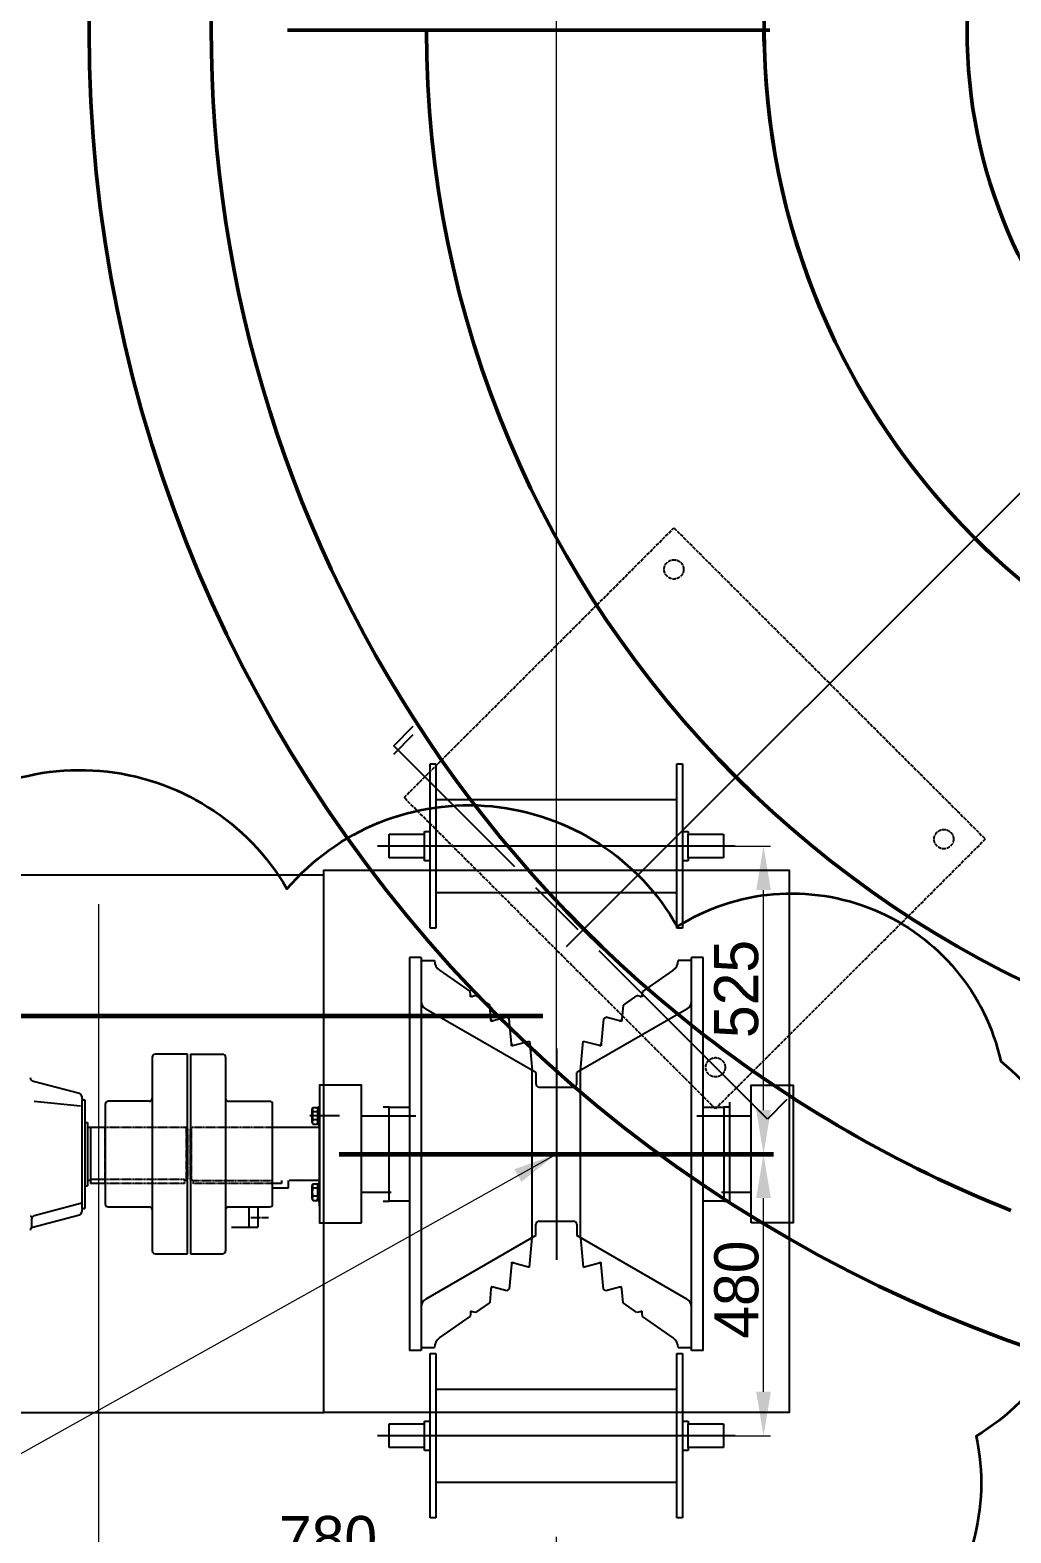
# Model space of a CAD drawing. Header units: millimetres. Extents: x 39335 to 110675, y -13954 to 36506.
# Drawn here: x 50128 to 51798, y 6762 to 9324 of the extents above; entities that cross this region are included whole.
import ezdxf

# ---------------------------------------------------------------- set-up
doc = ezdxf.new("R2010")
doc.units = ezdxf.units.MM
for name, pattern in [('AM_ISO02W050', [7.5, 6, -1.5]), ('AM_ISO08W050', [18, 12, -1.5, 3, -1.5]), ('DASHDOT', [1.2, 1, -0.095, 0.01, -0.095]), ('DASHED', [0.75, 0.5, -0.25])]:
    doc.linetypes.add(name, pattern=pattern)
for name, color, linetype in [('101', 7, 'Continuous'), ('102', 7, 'Continuous'), ('23', 7, 'Continuous'), ('93', 7, 'Continuous')]:
    doc.layers.add(name, color=color, linetype=linetype)
for name, color, linetype, lineweight in [('AM_0', 7, 'Continuous', 50), ('AM_3', 6, 'AM_ISO02W050', 25), ('AM_7', 4, 'AM_ISO08W050', 25), ('CAXA4', 3, 'Continuous', 25), ('net chinh', 1, 'Continuous', 60), ('Object_Lines', 5, 'Continuous', 20), ('PIPING', 6, 'Continuous', 35), ('RED', 1, 'Continuous', 9)]:
    doc.layers.add(name, color=color, linetype=linetype, lineweight=lineweight)
doc.styles.add('\\M+5B1EA\\M+5D7BC', font='', dxfattribs={"width": 0.667})
doc.styles.add('ta', font='romai___.ttf')
doc.styles.get('\\M+5B1EA\\M+5D7BC').set_extended_font_data('FangSong_GB2312')
doc.dimstyles.new('\\M+5B1EA\\M+5D7BC', dxfattribs={"dimscale": 35, "dimtxt": 3.5, "dimasz": 4, "dimexe": 2, "dimexo": 0, "dimtad": 1, "dimdec": 1, "dimdsep": 46, "dimtxsty": '\\M+5B1EA\\M+5D7BC', "dimcen": 0, "dimdle": 6, "dimazin": 2, "dimtfac": 1, "dimtdec": 1, "dimtmove": 0, "dimatfit": 3, "dimfxl": 0, "dimtolj": 1, "dimtzin": 0, "dimarcsym": 0})
doc.dimstyles.new('TCVN', dxfattribs={"dimscale": 30, "dimtxt": 2.5, "dimasz": 2.5, "dimexe": 0.4, "dimexo": 0.3, "dimgap": 0.25, "dimtad": 1, "dimdec": 1, "dimzin": 12, "dimtxsty": 'ta', "dimcen": 8, "dimclrd": 256, "dimclre": 256, "dimclrt": 7, "dimadec": 0, "dimazin": 3, "dimtfac": 1, "dimtdec": 1, "dimtmove": 0, "dimatfit": 2, "dimfxl": 0, "dimtolj": 1, "dimtzin": 0, "dimlwd": -1, "dimarcsym": 0})

# ---------------------------------------------------------------- blocks, each defined once
blk = doc.blocks.new('*D202')
at = {"layer": 'DEFPOINTS', "color": 0, "transparency": 16777216}
for p in [(3743212.6, -144297.8), (3743447.5, -144297.8), (3743447.5, -144822.8)]:
    blk.add_point(p, dxfattribs=at)
at = {"layer": 'Object_Lines', "lineweight": -2, "transparency": 16777216}
for p, q in [((3743221.6, -144297.8), (3743459.5, -144297.8)), ((3743438.5, -144822.8), (3743435.5, -144822.8))]:
    blk.add_line(p, q, dxfattribs=at)
at = {"layer": 'Object_Lines', "transparency": 16777216}
blk.add_line((3743447.5, -144747.8), (3743447.5, -144372.8), dxfattribs=at)
for points in [[(3743435, -144372.8), (3743460, -144372.8), (3743447.5, -144297.8)], [(3743435, -144747.8), (3743460, -144747.8), (3743447.5, -144822.8)]]:
    blk.add_solid(points, dxfattribs=at)
at = {"layer": 'Object_Lines', "color": 7, "transparency": 16777216, "insert": (3743401.4, -144541.4), "char_height": 75, "attachment_point": 5, "rotation": 90, "style": 'ta'}
blk.add_mtext('\\A1;525', dxfattribs=at)
blk = doc.blocks.new('*D203')
at = {"layer": 'DEFPOINTS', "color": 0, "transparency": 16777216}
for p in [(3743447.5, -144822.8), (3743447.5, -144822.8), (3743207.5, -145302.8)]:
    blk.add_point(p, dxfattribs=at)
at = {"layer": 'Object_Lines', "lineweight": -2, "transparency": 16777216}
for p, q in [((3743438.5, -144822.8), (3743435.5, -144822.8)), ((3743216.5, -145302.8), (3743459.5, -145302.8))]:
    blk.add_line(p, q, dxfattribs=at)
at = {"layer": 'Object_Lines', "transparency": 16777216}
blk.add_line((3743447.5, -145227.8), (3743447.5, -144897.8), dxfattribs=at)
for points in [[(3743435, -144897.8), (3743460, -144897.8), (3743447.5, -144822.8)], [(3743435, -145227.8), (3743460, -145227.8), (3743447.5, -145302.8)]]:
    blk.add_solid(points, dxfattribs=at)
at = {"layer": 'Object_Lines', "color": 7, "transparency": 16777216, "insert": (3743401.7, -145053.8), "char_height": 75, "attachment_point": 5, "rotation": 90, "style": 'ta'}
blk.add_mtext('\\A1;480', dxfattribs=at)
blk = doc.blocks.new('*D201')
at = {"layer": 'DEFPOINTS', "color": 0, "transparency": 16777216}
for p in [(3742314.6, -144388.1), (3743094.6, -145466.1), (3742314.6, -145523.6)]:
    blk.add_point(p, dxfattribs=at)
at = {"layer": 'Object_Lines', "lineweight": -2, "transparency": 16777216}
for p, q in [((3742314.6, -144397.1), (3742314.6, -145535.6)), ((3743094.6, -145475.1), (3743094.6, -145535.6))]:
    blk.add_line(p, q, dxfattribs=at)
at = {"layer": 'Object_Lines', "transparency": 16777216}
blk.add_line((3743019.6, -145523.6), (3742389.6, -145523.6), dxfattribs=at)
for points in [[(3742389.6, -145511.1), (3742389.6, -145536.1), (3742314.6, -145523.6)], [(3743019.6, -145511.1), (3743019.6, -145536.1), (3743094.6, -145523.6)]]:
    blk.add_solid(points, dxfattribs=at)
at = {"layer": 'Object_Lines', "color": 7, "transparency": 16777216, "insert": (3742705.8, -145477.6), "char_height": 75, "attachment_point": 5, "style": 'ta'}
blk.add_mtext('\\A1;780', dxfattribs=at)
blk = doc.blocks.new('*U216')
at = {"layer": 'AM_3'}
blk.add_line((265.2, 265.2), (-265.2, -265.2), dxfattribs=at)
blk = doc.blocks.new('*U217')
at = {"layer": 'AM_0', "color": 0, "linetype": 'ByBlock', "lineweight": -2, "transparency": 16777216, "rotation": 90.00000000000001}
blk.add_blockref('*U216', (-3870.2, 2303.9), dxfattribs=at)
blk = doc.blocks.new('*U218')
at = {"layer": 'AM_3'}
for p, q in [((-495, -35.4), (35.4, 495)), ((35.4, 495), (495, 35.4)), ((-35.4, -495), (-495, -35.4))]:
    blk.add_line(p, q, dxfattribs=at)
for centre in [(424.3, 35.4), (-424.3, -35.4), (-35.4, -424.3)]:
    blk.add_circle(centre, 16.5, dxfattribs=at)
blk = doc.blocks.new('*U219')
at = {"layer": 'AM_0', "color": 0, "linetype": 'ByBlock', "lineweight": -2, "transparency": 16777216, "rotation": 89.99999999999999}
blk.add_blockref('*U218', (-4100.1, 2074.1), dxfattribs=at)
blk = doc.blocks.new('qwrgfqwefqwe')
at = {"layer": 'AM_0'}
blk.add_line((3794707.23, -147000.77), (3795528.41, -147000.77), dxfattribs=at)
for radius, start, end in [(2375, 90, 270), (2167, 90, 231.8058), (1225, 90, 180), (1225, 90, 180), (879.76, 0, 359.9997), (1800.52, 180, 270), (1800.52, 180, 270), (1225, 180, 270), (1225, 181.42899, 270), (2167, 231.8058, 248.1942)]:
    blk.add_arc((3796744.23, -147000.77), radius, start, end, dxfattribs=at)
blk.add_open_spline([(3795518.18, -147000.77), (3795518.18, -147007.83), (3795518.41, -147014.98), (3795519.08, -147025.2), (3795519.32, -147028.26), (3795519.61, -147031.32)], degree=3, knots=[16.9536437, 16.9536437, 16.9536437, 16.9536437, 19.0728491, 19.0728491, 19.9800615, 19.9800615, 19.9800615, 19.9800615], dxfattribs=at)
at = {"layer": 'AM_7', "linetype": 'Continuous'}
blk.add_line((3795182.12, -148562.88), (3798386.87, -145358.13), dxfattribs=at)
at = {"layer": 'AM_7', "ltscale": 33.781765}
for p, q in [((3794888.08, -148220.53), (3794921.35, -148187.25)), ((3795524.47, -148856.93), (3794888.08, -148220.53)), ((3795557.75, -148823.65), (3795524.47, -148856.93))]:
    blk.add_line(p, q, dxfattribs=at)
at = {"layer": 'AM_0'}
for name in ['*U219', '*U217']:
    blk.add_blockref(name, (3799500.79, -150418.4), dxfattribs=at)
blk = doc.blocks.new('*D297')
at = {"layer": 'DEFPOINTS', "color": 0, "transparency": 16777216}
for p in [(49901.7, 9323.9), (45092.6, 2806.3), (51755.4, 2806.3)]:
    blk.add_point(p, dxfattribs=at)
at = {"layer": 'RED', "color": 0, "linetype": 'ByBlock', "lineweight": -2, "transparency": 16777216}
for p, q in [((49901.7, 9323.9), (45022.6, 9323.9)), ((45092.6, 9183.9), (45092.6, 2946.3)), ((51755.4, 2806.3), (45022.6, 2806.3))]:
    blk.add_line(p, q, dxfattribs=at)
at = {"layer": 'RED', "color": 0, "transparency": 16777216}
for points in [[(45069.3, 9183.9), (45116, 9183.9), (45092.6, 9323.9)], [(45069.3, 2946.3), (45116, 2946.3), (45092.6, 2806.3)]]:
    blk.add_solid(points, dxfattribs=at)
at = {"layer": 'RED', "color": 0, "transparency": 16777216, "insert": (44860.7, 5483.5), "char_height": 420, "attachment_point": 5, "rotation": 90, "style": '\\M+5B1EA\\M+5D7BC'}
blk.add_mtext('\\A1;6518', dxfattribs=at)
blk = doc.blocks.new('qfwqef')
at = {"layer": '101', "color": 5, "linetype": 'DASHED'}
blk.add_line((3742326.08, -144872.75), (3742326.08, -144777.75), dxfattribs=at)
at = {"layer": '102', "color": 4}
for p, q in [((3742844.63, -144487.75), (3742844.63, -145157.75)), ((3742864.63, -144487.75), (3742844.63, -144487.75)), ((3742864.63, -144487.75), (3742864.63, -145157.75)), ((3743324.63, -145157.75), (3743324.63, -144487.75)), ((3743344.63, -144487.75), (3743324.63, -144487.75)), ((3743344.63, -145157.75), (3743344.63, -144487.75)), ((3742864.63, -144492.75), (3742887.13, -144492.75)), ((3742895.67, -144509.44), (3742947.7, -144545.78)), ((3743293.58, -144509.44), (3743241.55, -144545.78)), ((3743324.63, -144492.75), (3743302.13, -144492.75)), ((3742948.19, -144551.31), (3742947.7, -144545.78)), ((3742948.5, -144554.87), (3742948.19, -144551.31)), ((3742951.95, -144553.94), (3742948.5, -144554.87)), ((3742957.32, -144552.5), (3742951.95, -144553.94)), ((3742957.32, -144552.5), (3742981.1, -144569.11)), ((3743231.93, -144552.5), (3743208.16, -144569.11)), ((3743237.3, -144553.94), (3743231.93, -144552.5)), ((3743240.76, -144554.87), (3743237.3, -144553.94)), ((3743241.07, -144551.31), (3743240.76, -144554.87)), ((3743241.55, -144545.78), (3743241.07, -144551.31)), ((3743059.63, -144683.79), (3742872.13, -144575.54)), ((3743059.63, -144683.79), (3742872.13, -144575.54)), ((3742983.19, -144593.02), (3742981.1, -144569.11)), ((3743010.19, -144589.43), (3742986.95, -144595.66)), ((3743010.19, -144589.43), (3743014.49, -144592.44)), ((3743317.13, -144575.54), (3743129.63, -144683.79)), ((3743317.13, -144575.54), (3743129.63, -144683.79)), ((3743179.06, -144589.43), (3743174.76, -144592.44)), ((3743202.3, -144595.66), (3743179.06, -144589.43)), ((3743208.16, -144569.11), (3743206.06, -144593.02)), ((3742983.5, -144596.59), (3742983.19, -144593.02)), ((3742986.95, -144595.66), (3742983.5, -144596.59)), ((3743018.19, -144634.69), (3743014.49, -144592.44)), ((3743174.76, -144592.44), (3743171.06, -144634.69)), ((3743205.75, -144596.59), (3743202.3, -144595.66)), ((3743206.06, -144593.02), (3743205.75, -144596.59)), ((3743018.5, -144638.26), (3743018.19, -144634.69)), ((3743018.5, -144638.26), (3743021.95, -144637.33)), ((3743021.95, -144637.33), (3743049.11, -144630.05)), ((3743049.11, -144630.05), (3743053.5, -144680.25)), ((3743135.75, -144680.25), (3743140.14, -144630.05)), ((3743140.14, -144630.05), (3743167.3, -144637.33)), ((3743167.3, -144637.33), (3743170.75, -144638.26)), ((3743171.06, -144634.69), (3743170.75, -144638.26)), ((3742406.33, -144657.75), (3742406.33, -144987.75)), ((3742466.33, -144652.75), (3742411.33, -144652.75)), ((3742466.33, -144992.75), (3742466.33, -144652.75)), ((3742471.33, -144652.75), (3742526.33, -144652.75)), ((3742471.33, -144652.75), (3742471.33, -144992.75)), ((3742531.33, -144657.75), (3742531.33, -144987.75)), ((3743053.5, -144965.25), (3743053.5, -144680.25)), ((3743059.63, -144683.79), (3743059.63, -144702.47)), ((3743129.63, -144702.47), (3743129.63, -144683.79)), ((3743135.75, -144965.25), (3743135.75, -144680.25)), ((3742204.33, -144698.28), (3742282.26, -144719.16)), ((3743065.63, -144708.47), (3743123.63, -144708.47)), ((3742205.13, -144732.55), (3742284.33, -144740.75)), ((3742286.33, -144724.47), (3742286.33, -144727.25)), ((3742286.33, -144730.25), (3742286.33, -144915.25)), ((3742289.33, -144730.25), (3742291.33, -144730.25)), ((3742291.33, -144730.25), (3742291.33, -144768.75)), ((3742326.33, -144737.75), (3742326.33, -144907.75)), ((3742401.33, -144732.75), (3742331.33, -144732.75)), ((3742536.33, -144732.75), (3742606.33, -144732.75)), ((3742611.33, -144907.75), (3742611.33, -144737.75)), ((3742680.1, -144743.9), (3742678.33, -144746.95)), ((3742687.93, -144743.9), (3742680.1, -144743.9)), ((3742687.93, -144745.75), (3742687.93, -144743.9)), ((3742689.23, -144742.75), (3742688.33, -144743.65)), ((3742688.33, -144743.65), (3742688.33, -144771.85)), ((3742689.23, -144742.75), (3742689.23, -144772.75)), ((3742691.33, -144742.75), (3742689.23, -144742.75)), ((3742691.33, -144910.98), (3742691.33, -144742.75)), ((3742809.63, -144742.75), (3742799.63, -144742.75)), ((3742809.63, -144902.75), (3742809.63, -144742.75)), ((3742809.63, -144742.75), (3742844.63, -144742.75)), ((3742809.63, -144902.75), (3742809.63, -144742.75)), ((3743344.63, -144742.75), (3743379.63, -144742.75)), ((3743389.63, -144742.75), (3743379.63, -144742.75)), ((3743379.63, -144742.75), (3743379.63, -144902.75)), ((3743379.63, -144742.75), (3743379.63, -144902.75)), ((3743389.63, -144734.53), (3743389.63, -144742.75)), ((3743389.63, -144742.75), (3743389.63, -144902.75)), ((3742291.33, -144768.75), (3742296.33, -144768.75)), ((3742291.33, -144768.75), (3742291.33, -144876.75)), ((3742296.33, -144768.75), (3742296.33, -144822.75)), ((3742678.33, -144746.95), (3742678.33, -144768.55)), ((3742678.33, -144768.55), (3742680.1, -144771.61)), ((3742687.93, -144750.83), (3742680.1, -144750.83)), ((3742687.93, -144764.68), (3742680.1, -144764.68)), ((3742687.93, -144745.75), (3742687.93, -144769.75)), ((3742688.33, -144745.75), (3742687.93, -144745.75)), ((3742687.93, -144771.61), (3742687.93, -144769.75)), ((3742687.93, -144769.75), (3742688.33, -144769.75)), ((3742688.33, -144769.75), (3742688.33, -144745.75)), ((3742688.33, -144769.75), (3742688.33, -144745.75)), ((3742326.08, -144777.75), (3742296.33, -144777.75)), ((3742301.33, -144777.75), (3742301.33, -144865.98)), ((3742691.33, -144777.75), (3742611.33, -144777.75)), ((3742680.1, -144771.61), (3742687.93, -144771.61)), ((3742688.33, -144771.85), (3742689.23, -144772.75)), ((3742689.23, -144772.75), (3742691.33, -144772.75)), ((3742296.33, -144822.75), (3742296.33, -144876.75)), ((3742301.33, -144867.75), (3742296.33, -144867.75)), ((3742326.33, -144865.98), (3742301.33, -144865.98)), ((3742301.33, -144865.98), (3742301.33, -144867.75)), ((3742301.33, -144867.75), (3742301.33, -144872.75)), ((3742626.33, -144867.75), (3742626.33, -144872.75)), ((3742638.33, -144880.26), (3742638.33, -144867.75)), ((3742691.33, -144867.75), (3742639.84, -144867.75)), ((3742291.33, -144876.75), (3742291.33, -144915.25)), ((3742291.33, -144876.75), (3742296.33, -144876.75)), ((3742326.33, -144872.75), (3742301.33, -144872.75)), ((3742626.33, -144872.75), (3742611.33, -144872.75)), ((3742611.33, -144880.26), (3742638.33, -144880.26)), ((3742680.1, -144873.9), (3742678.33, -144876.95)), ((3742678.33, -144876.95), (3742678.33, -144898.55)), ((3742687.93, -144873.9), (3742680.1, -144873.9)), ((3742687.93, -144880.83), (3742680.1, -144880.83)), ((3742687.93, -144894.68), (3742680.1, -144894.68)), ((3742687.93, -144875.75), (3742687.93, -144873.9)), ((3742687.93, -144875.75), (3742687.93, -144899.75)), ((3742688.33, -144875.75), (3742687.93, -144875.75)), ((3742689.23, -144872.75), (3742688.33, -144873.65)), ((3742688.33, -144873.65), (3742688.33, -144901.85)), ((3742688.33, -144899.75), (3742688.33, -144875.75)), ((3742688.33, -144899.75), (3742688.33, -144875.75)), ((3742689.23, -144872.75), (3742689.23, -144902.75)), ((3742691.33, -144872.75), (3742689.23, -144872.75)), ((3742205.28, -144927.56), (3742286.33, -144905.84)), ((3742286.33, -144918.25), (3742286.33, -144921.03)), ((3742289.33, -144915.25), (3742291.33, -144915.25)), ((3742331.33, -144912.75), (3742401.33, -144912.75)), ((3742536.33, -144912.75), (3742606.33, -144912.75)), ((3742678.33, -144898.55), (3742680.1, -144901.61)), ((3742680.1, -144901.61), (3742687.93, -144901.61)), ((3742687.93, -144901.61), (3742687.93, -144899.75)), ((3742687.93, -144899.75), (3742688.33, -144899.75)), ((3742688.33, -144901.85), (3742689.23, -144902.75)), ((3742689.23, -144902.75), (3742691.33, -144902.75)), ((3742799.63, -144902.75), (3742809.63, -144902.75)), ((3742833.88, -144902.75), (3742809.63, -144902.75)), ((3742845.38, -144902.75), (3742833.88, -144902.75)), ((3743379.63, -144902.75), (3743344.63, -144902.75)), ((3743379.63, -144902.75), (3743389.63, -144902.75)), ((3742198.33, -144928.75), (3742200.83, -144928.75)), ((3742200.83, -144948.16), (3742282.26, -144926.35)), ((3742200.83, -144933.36), (3742200.83, -144948.16)), ((3743059.63, -144961.72), (3743059.63, -144943.04)), ((3743065.63, -144937.04), (3743123.63, -144937.04)), ((3743129.63, -144943.04), (3743129.63, -144961.72)), ((3743059.63, -144961.72), (3742872.13, -145069.97)), ((3743049.11, -145015.45), (3743053.5, -144965.25)), ((3743317.13, -145069.97), (3743129.63, -144961.72)), ((3743135.75, -144965.25), (3743140.14, -145015.45)), ((3742411.33, -144992.75), (3742466.33, -144992.75)), ((3742471.33, -144992.75), (3742526.33, -144992.75)), ((3743018.19, -145010.81), (3743014.49, -145053.07)), ((3743018.19, -145010.81), (3743014.49, -145053.07)), ((3743018.5, -145007.25), (3743018.19, -145010.81)), ((3743018.5, -145007.25), (3743018.19, -145010.81)), ((3743018.5, -145007.25), (3743021.95, -145008.18)), ((3743018.5, -145007.25), (3743021.95, -145008.18)), ((3743021.95, -145008.18), (3743049.11, -145015.45)), ((3743021.95, -145008.18), (3743049.11, -145015.45)), ((3743140.14, -145015.45), (3743167.3, -145008.18)), ((3743140.14, -145015.45), (3743167.3, -145008.18)), ((3743167.3, -145008.18), (3743170.75, -145007.25)), ((3743167.3, -145008.18), (3743170.75, -145007.25)), ((3743171.06, -145010.81), (3743170.75, -145007.25)), ((3743171.06, -145010.81), (3743170.75, -145007.25)), ((3743174.76, -145053.07), (3743171.06, -145010.81)), ((3743174.76, -145053.07), (3743171.06, -145010.81)), ((3742983.5, -145048.92), (3742983.19, -145052.48)), ((3742986.95, -145049.85), (3742983.5, -145048.92)), ((3743010.19, -145056.07), (3742986.95, -145049.85)), ((3743202.3, -145049.85), (3743179.06, -145056.07)), ((3743202.3, -145049.85), (3743179.06, -145056.07)), ((3743205.75, -145048.92), (3743202.3, -145049.85)), ((3743205.75, -145048.92), (3743202.3, -145049.85)), ((3743206.06, -145052.48), (3743205.75, -145048.92)), ((3743206.06, -145052.48), (3743205.75, -145048.92)), ((3742957.32, -145093), (3742981.1, -145076.4)), ((3742983.19, -145052.48), (3742981.1, -145076.4)), ((3743010.19, -145056.07), (3743014.49, -145053.07)), ((3743179.06, -145056.07), (3743174.76, -145053.07)), ((3743208.16, -145076.4), (3743206.06, -145052.48)), ((3743208.16, -145076.4), (3743206.06, -145052.48)), ((3743231.93, -145093), (3743208.16, -145076.4)), ((3742895.67, -145136.07), (3742947.7, -145099.73)), ((3742948.19, -145094.2), (3742947.7, -145099.73)), ((3742948.5, -145090.64), (3742948.19, -145094.2)), ((3742951.95, -145091.56), (3742948.5, -145090.64)), ((3742957.32, -145093), (3742951.95, -145091.56)), ((3743237.3, -145091.56), (3743231.93, -145093)), ((3743237.3, -145091.56), (3743231.93, -145093)), ((3743240.76, -145090.64), (3743237.3, -145091.56)), ((3743240.76, -145090.64), (3743237.3, -145091.56)), ((3743241.07, -145094.2), (3743240.76, -145090.64)), ((3743241.07, -145094.2), (3743240.76, -145090.64)), ((3743241.55, -145099.73), (3743241.07, -145094.2)), ((3743241.55, -145099.73), (3743241.07, -145094.2)), ((3743293.58, -145136.07), (3743241.55, -145099.73)), ((3742887.13, -145152.75), (3742864.63, -145152.75)), ((3743324.63, -145152.75), (3743302.13, -145152.75)), ((3742864.63, -145157.75), (3742844.63, -145157.75)), ((3743344.63, -145157.75), (3743324.63, -145157.75))]:
    blk.add_line(p, q, dxfattribs=at)
at = {"layer": '102', "color": 4, "linetype": 'DASHDOT'}
for p, q in [((3743094.63, -144642.75), (3743094.63, -145002.75)), ((3742725.17, -144757.75), (3742674.33, -144757.75)), ((3742762.63, -144757.75), (3742855.13, -144757.75)), ((3743334.12, -144757.75), (3743426.63, -144757.75)), ((3742756, -144822.75), (3743433.25, -144822.75)), ((3742762.63, -144887.75), (3742813.46, -144887.75)), ((3743375.79, -144887.75), (3743426.63, -144887.75))]:
    blk.add_line(p, q, dxfattribs=at)
at = {"layer": '102', "color": 4, "linetype": 'DASHED'}
for p, q in [((3742464.33, -144777.75), (3742326.08, -144777.75)), ((3742466.33, -144779.75), (3742464.33, -144777.75)), ((3742464.33, -144777.75), (3742464.33, -144867.75)), ((3742466.33, -144779.75), (3742466.33, -144865.75)), ((3742473.33, -144777.75), (3742471.33, -144779.75)), ((3742471.33, -144865.75), (3742471.33, -144779.75)), ((3742611.33, -144777.75), (3742473.33, -144777.75)), ((3742473.33, -144867.75), (3742473.33, -144777.75)), ((3742461.33, -144865.98), (3742326.33, -144865.98)), ((3742461.33, -144865.98), (3742461.33, -144867.75)), ((3742461.33, -144867.75), (3742461.33, -144872.75)), ((3742464.33, -144867.75), (3742461.33, -144867.75)), ((3742466.33, -144865.75), (3742464.33, -144867.75)), ((3742473.33, -144867.75), (3742471.33, -144865.75)), ((3742476.33, -144867.75), (3742473.33, -144867.75)), ((3742476.33, -144867.75), (3742611.33, -144867.75)), ((3742476.33, -144872.75), (3742476.33, -144867.75)), ((3742461.33, -144872.75), (3742326.33, -144872.75)), ((3742611.33, -144872.75), (3742476.33, -144872.75))]:
    blk.add_line(p, q, dxfattribs=at)
at = {"layer": '102', "color": 4}
for centre, radius, start, end in [((3742907.13, -144493.04), 20, 180, 235.06375), ((3743282.13, -144493.04), 20, 304.93625, 0), ((3742879.63, -144562.55), 15, 180, 240), ((3742951.17, -144551.05), 3, 185, 285), ((3743238.08, -144551.05), 3, 255, 355), ((3743309.63, -144562.55), 15, 300, 0), ((3743309.63, -144562.55), 15, 300, 0), ((3742986.18, -144592.76), 3, 185, 285), ((3743203.07, -144592.76), 3, 255, 355), ((3743021.18, -144634.43), 3, 185, 285), ((3743168.07, -144634.43), 3, 255, 355), ((3742411.33, -144657.75), 5, 90, 180), ((3742526.33, -144657.75), 5, 0, 90), ((3742204.96, -144691.66), 6.65, 185.39, 264.61), ((3743065.63, -144702.47), 6, 180, 270), ((3743123.63, -144702.47), 6, 270, 0), ((3742280.83, -144724.47), 5.5, 0, 75), ((3742289.33, -144727.25), 3, 180, 270), ((3742331.33, -144737.75), 5, 90, 180), ((3742401.33, -144727.75), 5, 270, 0), ((3742536.33, -144727.75), 5, 180, 270), ((3742606.33, -144737.75), 5, 0, 90), ((3742685.16, -144747.36), 6.13, 145.61575, 214.38425), ((3742701.95, -144757.75), 22.93, 162.41205, 197.58795), ((3742685.16, -144768.15), 6.13, 145.61575, 214.38425), ((3742685.16, -144877.36), 6.13, 145.61575, 214.38425), ((3742701.95, -144887.75), 22.93, 162.41205, 197.58795), ((3742685.16, -144898.15), 6.13, 145.61575, 214.38425), ((3742280.83, -144921.03), 5.5, 285, 0), ((3742289.33, -144918.25), 3, 90, 180), ((3742331.33, -144907.75), 5, 180, 270), ((3742401.33, -144917.75), 5, 0, 90), ((3742536.33, -144917.75), 5, 90, 180), ((3742606.33, -144907.75), 5, 270, 0), ((3742204.96, -144953.85), 6.65, 95.39, 174.61), ((3742206.83, -144933.36), 6, 105, 180), ((3743065.63, -144943.04), 6, 90, 180), ((3743123.63, -144943.04), 6, 0, 90), ((3742411.33, -144987.75), 5, 180, 270), ((3742526.33, -144987.75), 5, 270, 0), ((3743021.18, -145011.08), 3, 75, 175), ((3743021.18, -145011.08), 3, 75, 175), ((3743168.07, -145011.08), 3, 5, 105), ((3743168.07, -145011.08), 3, 5, 105), ((3742986.18, -145052.75), 3, 75, 175), ((3743203.07, -145052.75), 3, 5, 105), ((3743203.07, -145052.75), 3, 5, 105), ((3742879.63, -145082.96), 15, 120, 180), ((3743309.63, -145082.96), 15, 0, 60), ((3742951.17, -145094.46), 3, 75, 175), ((3743238.08, -145094.46), 3, 5, 105), ((3743238.08, -145094.46), 3, 5, 105), ((3742907.13, -145152.47), 20, 124.93625, 180), ((3743282.13, -145152.47), 20, 0, 55.06375)]:
    blk.add_arc(centre, radius, start, end, dxfattribs=at)
at = {"layer": '23', "color": 92, "linetype": 'DASHDOT'}
for p, q in [((3743399.13, -144297.75), (3742790.13, -144297.75)), ((3743399.13, -145302.75), (3742790.13, -145302.75))]:
    blk.add_line(p, q, dxfattribs=at)
at = {"layer": '93', "color": 3}
for p, q in [((3742879.63, -144437.75), (3742879.63, -144157.75)), ((3742879.63, -144157.75), (3742889.63, -144157.75)), ((3742889.63, -144157.75), (3742889.63, -144437.75)), ((3743299.63, -144437.75), (3743299.63, -144157.75)), ((3743299.63, -144157.75), (3743309.63, -144157.75)), ((3743309.63, -144157.75), (3743309.63, -144437.75)), ((3742889.63, -144218.25), (3743094.63, -144218.25)), ((3743094.63, -144218.25), (3743299.63, -144218.25)), ((3742810.13, -144297.75), (3742810.13, -144277.75)), ((3742810.13, -144277.75), (3742870.13, -144277.75)), ((3742870.13, -144272.75), (3742879.63, -144272.75)), ((3742870.13, -144322.75), (3742870.13, -144272.75)), ((3743309.63, -144272.75), (3743319.13, -144272.75)), ((3743319.13, -144272.75), (3743319.13, -144277.75)), ((3743319.13, -144297.75), (3743319.13, -144277.75)), ((3743319.13, -144277.75), (3743379.13, -144277.75)), ((3743379.13, -144277.75), (3743379.13, -144297.75)), ((3742810.13, -144317.75), (3742810.13, -144297.75)), ((3743319.13, -144317.75), (3743319.13, -144297.75)), ((3743379.13, -144297.75), (3743379.13, -144317.75)), ((3742870.13, -144317.75), (3742810.13, -144317.75)), ((3742879.63, -144322.75), (3742870.13, -144322.75)), ((3743319.13, -144322.75), (3743309.63, -144322.75)), ((3743319.13, -144317.75), (3743319.13, -144322.75)), ((3743379.13, -144317.75), (3743319.13, -144317.75)), ((3743094.63, -144377.25), (3742889.63, -144377.25)), ((3743299.63, -144377.25), (3743094.63, -144377.25)), ((3742889.63, -144437.75), (3742879.63, -144437.75)), ((3743309.63, -144437.75), (3743299.63, -144437.75)), ((3742879.63, -145442.75), (3742879.63, -145162.75)), ((3742879.63, -145162.75), (3742889.63, -145162.75)), ((3742889.63, -145162.75), (3742889.63, -145442.75)), ((3743299.63, -145442.75), (3743299.63, -145162.75)), ((3743299.63, -145162.75), (3743309.63, -145162.75)), ((3743309.63, -145162.75), (3743309.63, -145442.75)), ((3742889.63, -145223.25), (3743094.63, -145223.25)), ((3743094.63, -145223.25), (3743299.63, -145223.25)), ((3742870.13, -145277.75), (3742879.63, -145277.75)), ((3742870.13, -145327.75), (3742870.13, -145277.75)), ((3743309.63, -145277.75), (3743319.13, -145277.75)), ((3743319.13, -145277.75), (3743319.13, -145282.75)), ((3742810.13, -145302.75), (3742810.13, -145282.75)), ((3742810.13, -145282.75), (3742870.13, -145282.75)), ((3742810.13, -145322.75), (3742810.13, -145302.75)), ((3743319.13, -145302.75), (3743319.13, -145282.75)), ((3743319.13, -145282.75), (3743379.13, -145282.75)), ((3743319.13, -145322.75), (3743319.13, -145302.75)), ((3743379.13, -145282.75), (3743379.13, -145302.75)), ((3743379.13, -145302.75), (3743379.13, -145322.75)), ((3742870.13, -145322.75), (3742810.13, -145322.75)), ((3742879.63, -145327.75), (3742870.13, -145327.75)), ((3743319.13, -145327.75), (3743309.63, -145327.75)), ((3743319.13, -145322.75), (3743319.13, -145327.75)), ((3743379.13, -145322.75), (3743319.13, -145322.75)), ((3743094.63, -145382.25), (3742889.63, -145382.25)), ((3743299.63, -145382.25), (3743094.63, -145382.25)), ((3742889.63, -145442.75), (3742879.63, -145442.75)), ((3743309.63, -145442.75), (3743299.63, -145442.75))]:
    blk.add_line(p, q, dxfattribs=at)
at = {"layer": 'AM_7', "linetype": 'Continuous'}
for p, q in [((3742571.33, -144947.26), (3742571.33, -144912.75)), ((3742586.33, -144912.75), (3742586.33, -144947.26)), ((3742541.33, -144947.26), (3742586.33, -144947.26))]:
    blk.add_line(p, q, dxfattribs=at)
at = {"layer": 'AM_7'}
blk.add_line((3742604.33, -144931.26), (3742570.33, -144931.26), dxfattribs=at)
at = {"layer": 'CAXA4'}
for points in [[(3742698.41, -145263.23), (3742698.41, -144347.69), (3741889.11, -144347.69), (3741889.11, -145263.23)], [(3742698.41, -145263.23), (3742698.41, -144339.16), (3743491.12, -144339.16), (3743491.12, -145263.23)], [(3742762.63, -144940.11), (3742762.63, -144705.4), (3742691.33, -144705.4), (3742691.33, -144940.11)], [(3743426.63, -144940.11), (3743426.63, -144705.4), (3743497.92, -144705.4), (3743497.92, -144940.11)]]:
    blk.add_lwpolyline(points, close=True, dxfattribs=at)
at = {"layer": 'net chinh'}
blk.add_line((3742724.73, -144822.75), (3743464.52, -144822.75), dxfattribs=at)
at = {"layer": 'Object_Lines'}
for base, p1, p2, angle, picture, middle in [((3743447.54, -144297.75), (3743447.54, -144822.75), (3743212.57, -144297.75), 90, '*D202', (3743447.54, -144541.39)), ((3742314.63, -145523.63), (3743094.63, -145466.08), (3742314.63, -144388.11), 180, '*D201', (3742705.84, -145523.63)), ((3743447.54, -144822.75), (3743207.46, -145302.75), (3743447.54, -144822.75), 90, '*D203', (3743447.54, -145053.77))]:
    dim = blk.add_linear_dim(base=base, p1=p1, p2=p2, angle=angle, dimstyle='TCVN', dxfattribs=at)
    dim.commit()
    dim.dimension.update_dxf_attribs({"geometry": picture, "text_midpoint": middle, "dimtype": 128})
at = {"layer": 'Object_Lines', "annotation_type": 0, "has_hookline": 1, "hookline_direction": 1, "text_width": 867.38, "horizontal_direction": (0, 1, 0)}
blk.add_leader([(3743094.63, -144822.75), (3741935.5, -145471.65), (3741935.5, -145546.65)], dimstyle='TCVN', override={"dimgap": 0.25, "dimtad": 0}, dxfattribs=at)

msp = doc.modelspace()

# ---------------------------------------------------------------- linework, layer by layer
at = {"layer": 'AM_7', "ltscale": 33.781765}
msp.add_line((50747.26, 8089.93), (50780.54, 8123.21), dxfattribs=at)
at = {"layer": 'net chinh'}
msp.add_line((49101.27, 7643.9), (51001.27, 7643.9), dxfattribs=at)
at = {"layer": 'PIPING', "ltscale": 10}
msp.add_lwpolyline([(48566.05, 7997.6, -0.5205671), (49233.99, 7977.05, -0.5205671), (49899.48, 7915.88, -0.5205671), (50565.45, 7860.14, -0.5205671), (51230.17, 7795.79, -0.5205671), (51781.16, 7566.3, -0.5205671), (51739.36, 6927.33, -0.5205671), (51315.16, 6471.03, -0.5205671), (50678.21, 6427.49, -0.5205671), (50170.51, 6094.34, -0.5205671), (49603.29, 6221.51, -0.5205671), (49061.24, 6549.83, -0.5205671), (48663.05, 7079.49, -0.5205671), (48506.22, 7650.68, -0.5205671)], format="xyb", close=True, dxfattribs=at)
at = {"layer": 'RED'}
msp.add_line((51024.24, 7408.22), (51024.24, 10010.87), dxfattribs=at)

# ---------------------------------------------------------------- block references
for name, p in [('qwrgfqwefqwe', (-3744140.81, 156324.66)), ('qfwqef', (-3692070.38, 152230.97))]:
    msp.add_blockref(name, p, dxfattribs=at)

# ---------------------------------------------------------------- dimensions: what is measured, and where the dimension line sits
dim = msp.add_linear_dim(base=(45092.62, 2806.25), p1=(49901.66, 9323.89), p2=(51755.43, 2806.25), angle=90, dimstyle='\\M+5B1EA\\M+5D7BC', override={"dimtxt": 12, "dimdec": 0, "dimarcsym": 1}, dxfattribs=at)
dim.commit()
dim.dimension.update_dxf_attribs({"geometry": '*D297', "text_midpoint": (45092.62, 5483.45), "dimtype": 160})

doc.saveas('drawing.dxf')
